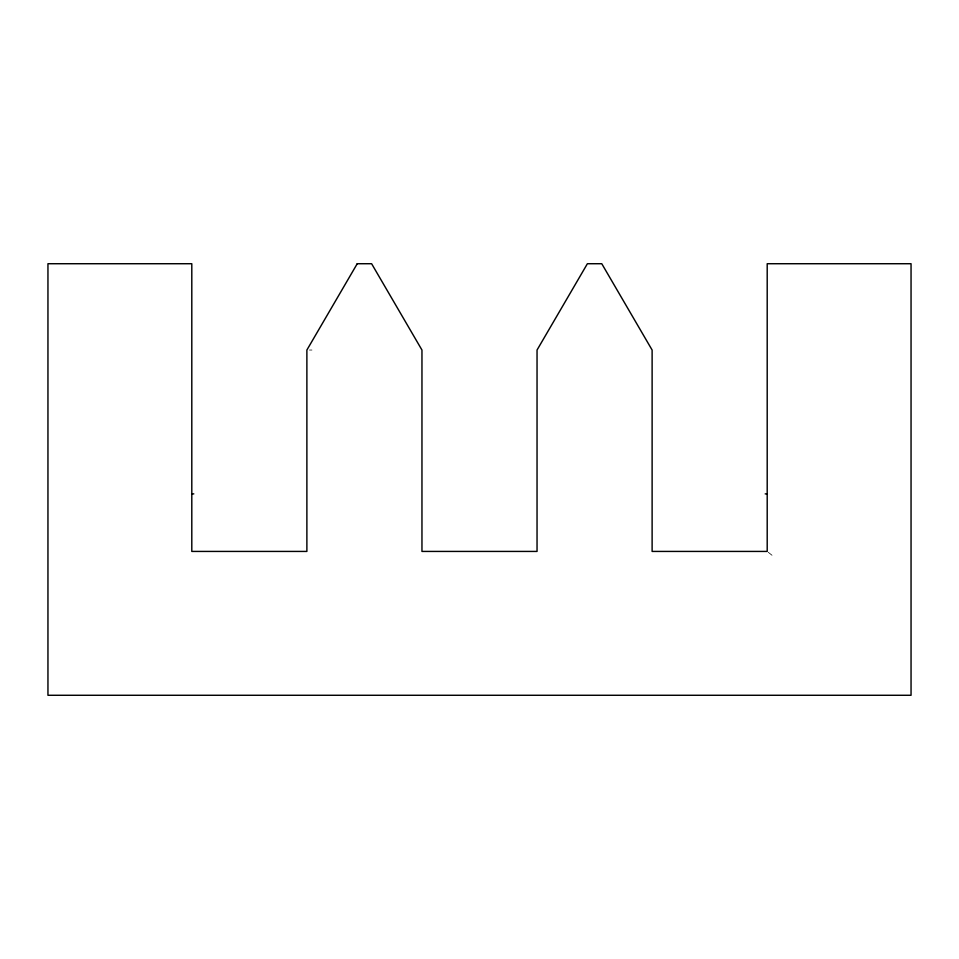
<?xml version="1.0" encoding="UTF-8"?>
<svg xmlns="http://www.w3.org/2000/svg" width="959" height="959" viewBox="0 0 959 959"><rect width="100%" height="100%" fill="white"/><g stroke="black" fill="none" stroke-linecap="round" stroke-linejoin="round"><path stroke-width="0.72" stroke-dasharray="4.79 3.6" d="M309.409 350.035L311.939 350.035M768.267 552.276L774.656 557.383"/><path stroke-width="1.44" d="M191.8 493.885L193.802 493.885M765.198 493.885L767.2 493.885M357.228 263.725L306.88 350.035L306.88 551.425L191.8 551.425L191.8 263.725L47.95 263.725L47.95 695.275L911.05 695.275L911.05 263.725L767.2 263.725L767.2 551.425L652.12 551.425L652.12 350.035L601.773 263.725L587.388 263.725L537.04 350.035L537.04 551.425L421.96 551.425L421.96 350.035L371.613 263.725L357.228 263.725"/></g></svg>
